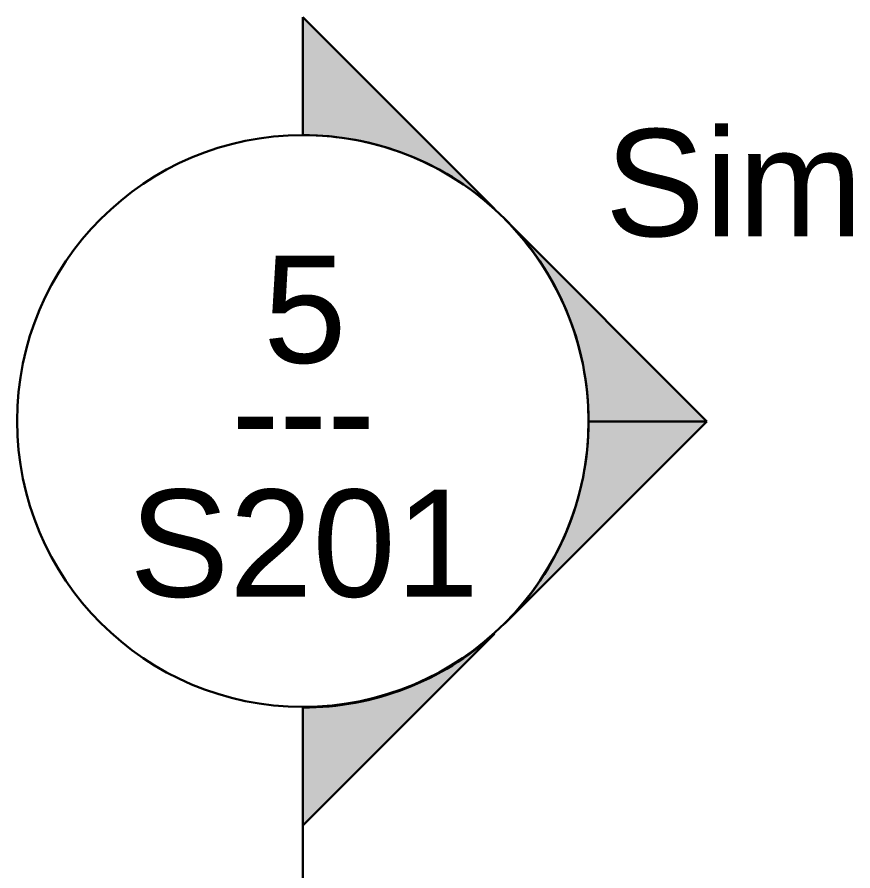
# Model space of a CAD drawing. Header units: inches. Extents: x -4126 to 627, y 9773 to 12338.
# Drawn here: x -2290.2 to -2219.9, y 12094 to 12165.7 of the extents above; entities that cross this region are included whole.
import ezdxf

# ---------------------------------------------------------------- set-up
doc = ezdxf.new("R2010")
doc.units = ezdxf.units.IN
doc.header["$MEASUREMENT"] = 0
doc.layers.add('G-ANNO-SYMB', color=111, linetype='Continuous', lineweight=30)
doc.styles.add('Arial_1', font='arial.ttf', dxfattribs={"height": 9})
doc.styles.add('Century Gothic', font='', dxfattribs={"height": 9})
doc.styles.get('Century Gothic').set_extended_font_data('Century Gothic')

# ---------------------------------------------------------------- blocks, each defined once
blk = doc.blocks.new('Section - Section Head - Filled-1738293-FRAMING PLAN - 1ST FLOOR')
at = {"layer": 'G-ANNO-SYMB', "lineweight": 9}
h = blk.add_hatch(color=256, dxfattribs=at)
edge = h.paths.add_edge_path(flags=0)
edge.add_line((-0.42678, 0.17678), (-0.25, 0.35355))
edge.add_line((-0.25, 0.35355), (-0.25, 0.25))
edge.add_arc((-0.25, 0), 0.25, 90, 135)
h = blk.add_hatch(color=256, dxfattribs=at)
edge = h.paths.add_edge_path(flags=0)
edge.add_arc((-0.25, 0), 0.25, 45, 90)
edge.add_line((-0.25, 0.25), (-0.25, 0.35355))
edge.add_line((-0.25, 0.35355), (-0.07322, 0.17678))
h = blk.add_hatch(color=256, dxfattribs=at)
edge = h.paths.add_edge_path(flags=0)
edge.add_arc((-0.25, 0), 0.25033, 137.9216, 180)
edge.add_line((-0.50033, 0), (-0.60355, 0))
edge.add_line((-0.60355, 0), (-0.4358, 0.16775))
h = blk.add_hatch(color=256, dxfattribs=at)
edge = h.paths.add_edge_path(flags=0)
edge.add_line((-0.0642, 0.16775), (0.10355, 0))
edge.add_line((0.10355, 0), (0.00033, 0))
edge.add_arc((-0.25, 0), 0.25033, 0, 42.0784)
at = {"layer": 'G-ANNO-SYMB'}
for p, q in [((-0.25, 0.35355), (-0.42678, 0.17678)), ((-0.25, 0.25), (-0.25, 0.35355)), ((-0.07322, 0.17678), (-0.25, 0.35355)), ((-0.25, 0.35355), (-0.25, 0.25)), ((-0.4358, 0.16775), (-0.60355, 0)), ((0.10355, 0), (-0.0642, 0.16775)), ((-0.60355, 0), (-0.50033, 0)), ((0.00033, 0), (0.10355, 0))]:
    blk.add_line(p, q, dxfattribs=at)
for centre, radius, start, end in [((-0.25033, 0), 0.25, 360, 180), ((-0.25, 0), 0.25, 90, 135), ((-0.25, 0), 0.25, 45, 90), ((-0.25, 0), 0.25033, 137.9216, 180), ((-0.25, 0), 0.25033, 0, 42.0784), ((-0.25033, 0), 0.25, 180, 360)]:
    blk.add_arc(centre, radius, start, end, dxfattribs=at)

msp = doc.modelspace()

# ---------------------------------------------------------------- linework, layer by layer
at = {"layer": 'G-ANNO-SYMB'}
msp.add_line((-2266.151, 12107.734), (-2266.151, 12038.808), dxfattribs=at)

# ---------------------------------------------------------------- block references
at = {"layer": 'G-ANNO-SYMB', "xscale": 95.99999999999994, "yscale": 95.99999999999994, "zscale": 95.99999999999994, "rotation": 269.9999999999996}
msp.add_blockref('Section - Section Head - Filled-1738293-FRAMING PLAN - 1ST FLOOR', (-2266.151, 12107.734), dxfattribs=at)

# ---------------------------------------------------------------- texts
at = {"layer": 'G-ANNO-SYMB', "lineweight": 9, "char_height": 9, "attachment_point": 1}
for s, insert, width, style in [('Sim', (-2240.77, 12156.274), 26.664, 'Arial_1'), ('5', (-2269.472, 12145.642), 8.484, 'Arial_1'), ('---', (-2272.123, 12137.136), 15.453, 'Century Gothic'), ('S201', (-2280.716, 12126.006), 35.754, 'Arial_1')]:
    msp.add_mtext(s, dxfattribs=dict(at, insert=insert, width=width, style=style))

doc.saveas('drawing.dxf')
